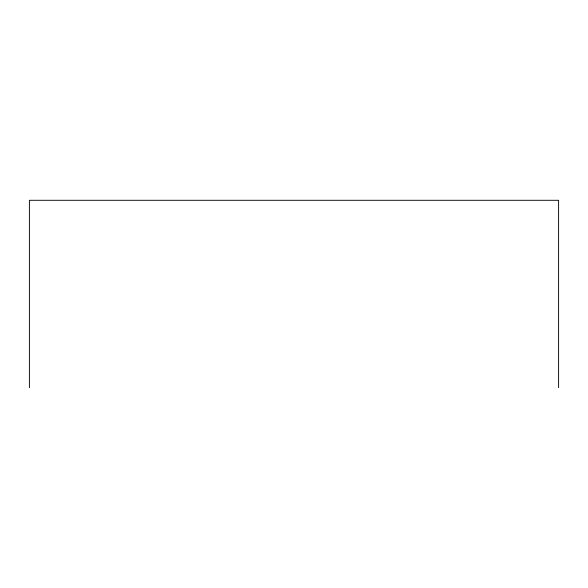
<?xml version="1.0" encoding="UTF-8"?>
<svg xmlns="http://www.w3.org/2000/svg" width="588" height="588" viewBox="0 0 588 588"><rect width="100%" height="100%" fill="white"/><g stroke="black" fill="none" stroke-linecap="round" stroke-linejoin="round"><path stroke-width="0.88" d="M558.6 387.705L558.6 200.295L29.4 200.295L29.4 387.705"/></g></svg>
